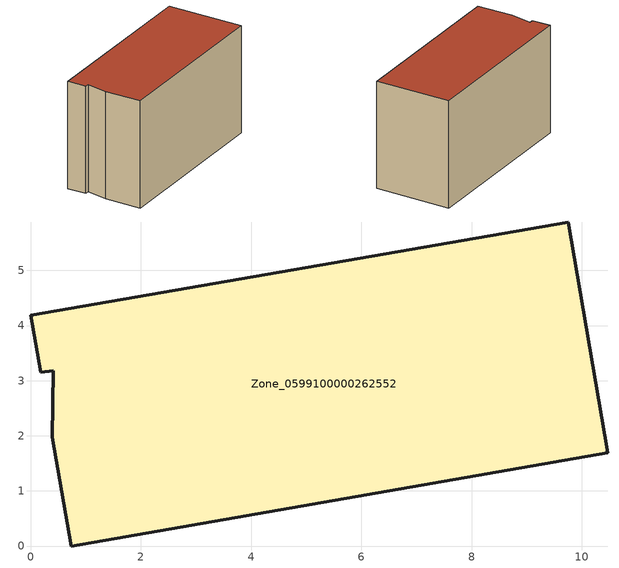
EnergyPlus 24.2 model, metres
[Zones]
Zone_0599100000262552
 floor ground (C_G): 0.73,0 0.39,1.98 0.41,3.18 0.18,3.15 0,4.19 9.75,5.88 10.47,1.69 z0
 wall outside (C_F): 0.73,0 10.47,1.69 9.75,5.88 0,4.19 0.18,3.15 0.41,3.18 0.39,1.98 0.73,0 z0:6.02
 roof outside (C_R): 0.39,1.98 0.73,0 10.47,1.69 9.75,5.88 0,4.19 0.18,3.15 0.41,3.18 z6.02
[BUILDING]
Pand.0599100000262552: North Axis=0; Terrain=City; Loads Convergence Tolerance Value=0.04; Temperature Convergence Tolerance Value=0.4; Solar Distribution=FullExterior; Maximum Number of Warmup Days=25; Minimum Number of Warmup Days=1
[Site:Location]
Rotterdam.The.Hague.AP_ZH_NLD Design_Conditions: Latitude=51.96; Longitude=4.45; Time Zone=1; Elevation=-4.5
[SITE:GROUNDTEMPERATURE:BUILDINGSURFACE]
18, 18, 18, 18, 18, 18, 18, 18, 18, 18, 18, 18
[MATERIAL] Thermal Absorptance=0.9; Solar Absorptance=0.7; Visible Absorptance=0.7
Name | Roughness | Thickness | Conductivity | Density | Specific Heat
G.TI.1946 | MediumSmooth | 0.15 | 1 | 540 | 1210
F.TI.1946 | Rough | 0.3 | 0.857143 | 1920 | 840
R.TI.1946 | MediumRough | 0.2 | 0.1 | 1500 | 1000
[CONSTRUCTION]
C_G: G.TI.1946
C_F: F.TI.1946
C_R: R.TI.1946
[ZONE]
Zone_0599100000262552: Type=1; Multiplier=1; Ceiling Height=Autocalculate; Volume=Autocalculate; Floor Area=autocalculate; Part of Total Floor Area=Yes
[ZONEINFILTRATION:DESIGNFLOWRATE]
Infil_Zone_0599100000262552: Zone or ZoneList or Space or SpaceList=Zone_0599100000262552; Schedule=AlwaysOn; Design Flow Rate Calculation Method=Flow/Area; Flow Rate per Floor Area=0.003; Constant Term Coefficient=1; Temperature Term Coefficient=0; Velocity Term Coefficient=0; Velocity Squared Term Coefficient=0
[HVACTEMPLATE:ZONE:IDEALLOADSAIRSYSTEM]
Zone_0599100000262552: Maximum Heating Supply Air Temperature=50; Minimum Cooling Supply Air Temperature=13; Maximum Heating Supply Air Humidity Ratio=0.0156; Minimum Cooling Supply Air Humidity Ratio=0.0077; Heating Limit=NoLimit; Cooling Limit=NoLimit; Dehumidification Control Type=ConstantSensibleHeatRatio; Cooling Sensible Heat Ratio=0.7; Dehumidification Setpoint=60; Humidification Control Type=None; Humidification Setpoint=30; Outdoor Air Method=None; Outdoor Air Flow Rate per Person=0.00944; Outdoor Air Flow Rate per Zone Floor Area=0; Outdoor Air Flow Rate per Zone=0; Demand Controlled Ventilation Type=None; Outdoor Air Economizer Type=NoEconomizer; Heat Recovery Type=None; Sensible Heat Recovery Effectiveness=0.7; Latent Heat Recovery Effectiveness=0.65
[ZONECONTROL:THERMOSTAT]
ThermostatControl_Zone_0599100000262552: Zone or ZoneList=Zone_0599100000262552; Control Type Schedule=DualSetpointControlType; Control 1=Thermostat_Zone_0599100000262552; Temperature Difference Between Cutout And Setpoint=0
[THERMOSTATSETPOINT:DUALSETPOINT]
Thermostat_Zone_0599100000262552: Heating Setpoint Temperature Schedule=HeatingSetpoint_Zone_0599100000262552; Cooling Setpoint Temperature Schedule=CoolingSetpoint_Zone_0599100000262552
[SCHEDULE:COMPACT]
HeatingSetpoint_Zone_0599100000262552: Through: 12/31, For: AllDays, Until: 24:00, 21
CoolingSetpoint_Zone_0599100000262552: Through: 12/31, For: AllDays, Until: 24:00, 24
DualSetpointControlType: Through: 12/31, For: AllDays, Until: 24:00, 4
AlwaysOn: Through: 12/31, For: AllDays, Until: 24:00, 1
